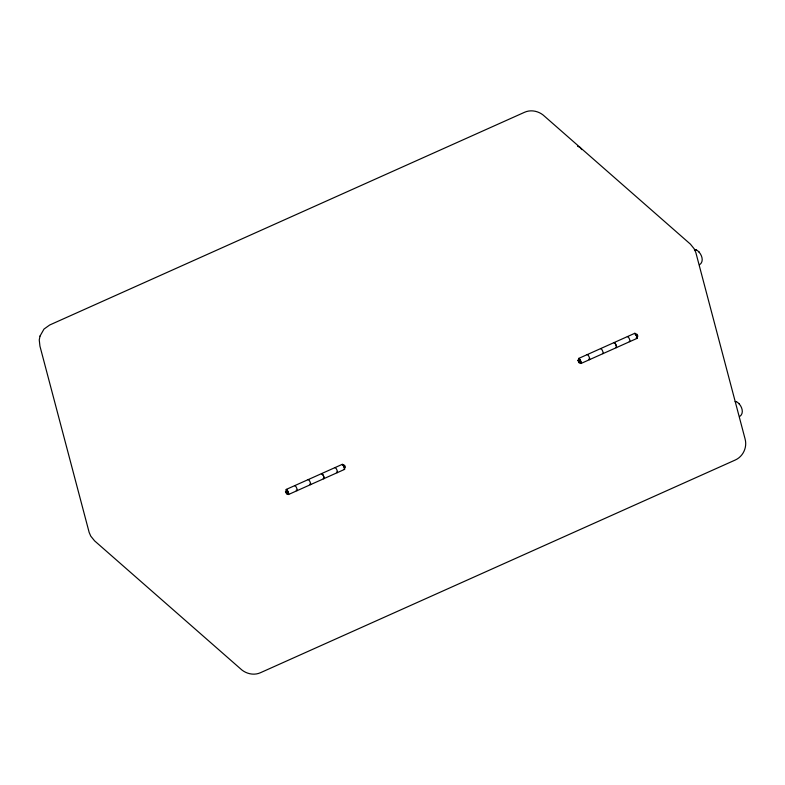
<?xml version="1.0" encoding="UTF-8"?>
<svg xmlns="http://www.w3.org/2000/svg" width="785" height="785" viewBox="0 0 785 785"><rect width="100%" height="100%" fill="white"/><g stroke="black" fill="none" stroke-linecap="round" stroke-linejoin="round"><path stroke-width="1.18" d="M286.692 490.949L287.212 490.988M286.397 490.762L287.555 491.518M343.958 465.044C344.821 464.73 346.038 468.292 344.792 467.379M699.474 264.81C705.107 261.14 701.015 252.299 696.275 249.856M739.578 416.58C745.21 412.91 741.118 404.069 736.369 401.626M286.231 489.438L342.299 464.327M578.731 358.411L634.79 333.291M288.478 494.521L344.546 469.401M580.979 363.484L637.047 338.374M694.411 249.836L696.413 249.885M735.153 401.537L736.507 401.655M577.564 146.285L579.929 147.305L581.803 149.611M579.183 359.422L579.683 359.756M579.291 359.677L579.88 360.197M635.379 334.322L635.948 334.93M580.223 362.346L580.213 360.815M287.732 493.382L287.948 492.499M343.055 465.466L343.457 465.966M698.954 251.838L699.337 252.348M739.048 403.608L739.431 404.118M637.106 336.098C639.059 338.158 636.35 331.996 636.507 334.734M287.388 491.076L288.066 492.597M636.154 335.283L636.507 336.068M580.095 360.393L580.566 361.571M343.663 466.31L344.007 467.104M294.62 485.778A2.777 0.765 65.9 0 1 296.867 488.555A2.777 0.765 65.9 0 1 296.18 490.144M334.871 467.742A2.777 0.765 65.9 0 1 337.128 470.519A2.777 0.765 65.9 0 1 336.431 472.109M321.428 473.767A2.777 0.765 65.9 0 1 323.557 476.21A2.777 0.765 65.9 0 1 323.322 478.477M308.063 479.753A2.777 0.765 65.9 0 1 310.31 482.53A2.777 0.765 65.9 0 1 309.624 484.119M286.339 490.399A2.119 0.579 65.9 0 1 287.31 490.694A2.119 0.579 65.9 0 1 288.37 493.333A2.119 0.579 65.9 0 1 287.585 493.5M342.446 465.044A2.119 0.579 65.9 0 1 343.85 466.408A2.119 0.579 65.9 0 1 344.281 468.802M321.507 473.728A2.777 0.765 65.9 0 1 323.626 476.181A2.777 0.765 65.9 0 1 323.391 478.448M286.083 489.595A2.777 0.765 65.9 0 1 287.644 490.861A2.777 0.765 65.9 0 1 288.674 494.167A2.777 0.765 65.9 0 1 287.3 493.48M342.152 464.484A2.777 0.765 65.9 0 1 344.272 466.928A2.777 0.765 65.9 0 1 344.036 469.204M587.121 354.741A2.777 0.765 65.9 0 1 589.368 357.518A2.777 0.765 65.9 0 1 588.681 359.118M627.372 336.716A2.777 0.765 65.9 0 1 629.491 339.159A2.777 0.765 65.9 0 1 629.256 341.426M613.929 342.731A2.777 0.765 65.9 0 1 616.058 345.174A2.777 0.765 65.9 0 1 615.891 347.421M615.813 347.451A2.777 0.765 65.9 0 0 616.058 345.174A2.777 0.765 65.9 0 0 613.998 342.702M600.554 348.726A2.777 0.765 65.9 0 1 602.684 351.17A2.777 0.765 65.9 0 1 602.448 353.436M578.839 359.373A2.119 0.579 65.9 0 1 579.899 359.795A2.119 0.579 65.9 0 1 580.871 362.523A2.119 0.579 65.9 0 1 579.811 362.101M634.947 334.017A2.119 0.579 65.9 0 1 635.958 334.685M636.223 335.136A2.119 0.579 65.9 0 1 636.91 337.059M578.584 358.568A2.777 0.765 65.9 0 1 580.144 359.824A2.777 0.765 65.9 0 1 581.175 363.131A2.777 0.765 65.9 0 1 579.801 362.454M634.643 333.448A2.777 0.765 65.9 0 1 636.9 336.225A2.777 0.765 65.9 0 1 636.213 337.825M285.465 491.263L286.731 493.873L285.465 491.263M577.966 360.227L579.232 362.847L577.966 360.227M40.015 336.068L39.25 339.915L39.937 346.126L89.166 532.456L90.756 536.116L94.612 540.875L241.898 669.997C247.069 674.07 254.389 675.502 260.483 672.706L735.309 460C743.209 456.458 747.408 447.195 745.063 438.874L695.834 252.544L694.244 248.884L690.388 244.125L543.102 115.002C537.931 110.93 530.611 109.498 524.517 112.294L49.691 325L43.999 329.072L40.015 336.068"/></g></svg>
